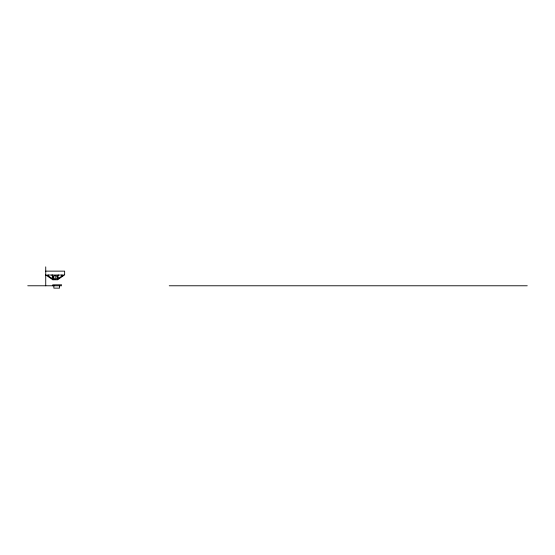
<?xml version="1.0" encoding="UTF-8"?>
<svg xmlns="http://www.w3.org/2000/svg" width="555" height="555" viewBox="0 0 555 555"><rect width="100%" height="100%" fill="white"/><g stroke="black" fill="none" stroke-linecap="round" stroke-linejoin="round"><path stroke-width="0.83" d="M64.644 274.67L64.644 271.138L45.732 271.138M58.025 275.509L58.497 275.037M52.35 277.951L51.601 278.277M62.035 275.89L61.758 275.037M64.456 275.044L57.553 279.769L52.822 279.769L45.732 274.919M57.658 279.692L57.553 275.037L52.822 275.037L52.968 279.769M58.774 278.277L58.025 277.951M48.618 275.037L48.341 275.89M61.64 284.826L52.767 284.826L52.767 285.776M27.75 285.776L61.64 285.776M169.233 285.776L527.25 285.776M51.879 275.037L52.35 275.509M45.94 275.058L45.732 274.67M59.531 285.776L59.531 288.135L53.87 288.135L53.856 285.776M55.188 275.391L55.188 279.29M45.732 266.865L45.732 285.776M63.201 275.037L58.025 278.832L58.025 275.037L63.201 275.037M52.35 275.037L47.175 275.037L52.35 278.832L52.35 275.037M54.244 279.04A1.894 1.894 0 0 0 57.082 277.403A1.894 1.894 0 0 0 54.244 275.766A1.894 1.894 0 0 0 54.244 279.04"/></g></svg>
